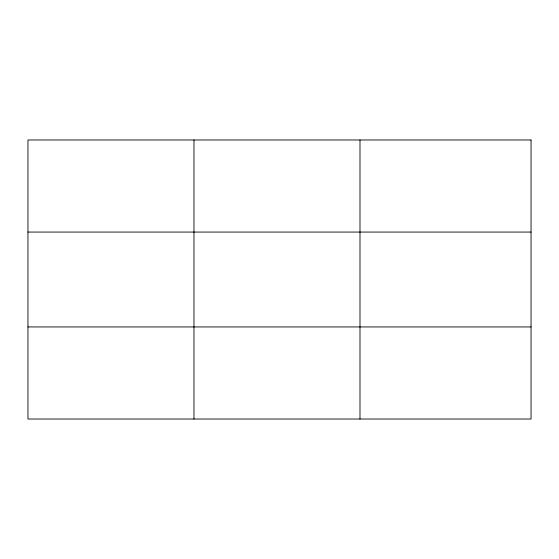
<?xml version="1.0" encoding="UTF-8"?>
<svg xmlns="http://www.w3.org/2000/svg" width="559" height="559" viewBox="0 0 559 559"><rect width="100%" height="100%" fill="white"/><g stroke="black" fill="none" stroke-linecap="round" stroke-linejoin="round"><path stroke-width="0.84" d="M193.973 419.026L193.973 139.974M359.996 419.026L359.996 139.974M27.95 232.062L531.05 232.062M27.95 326.938L531.05 326.938M531.05 139.974L531.05 419.026L27.95 419.026L27.95 139.974L531.05 139.974"/></g></svg>
